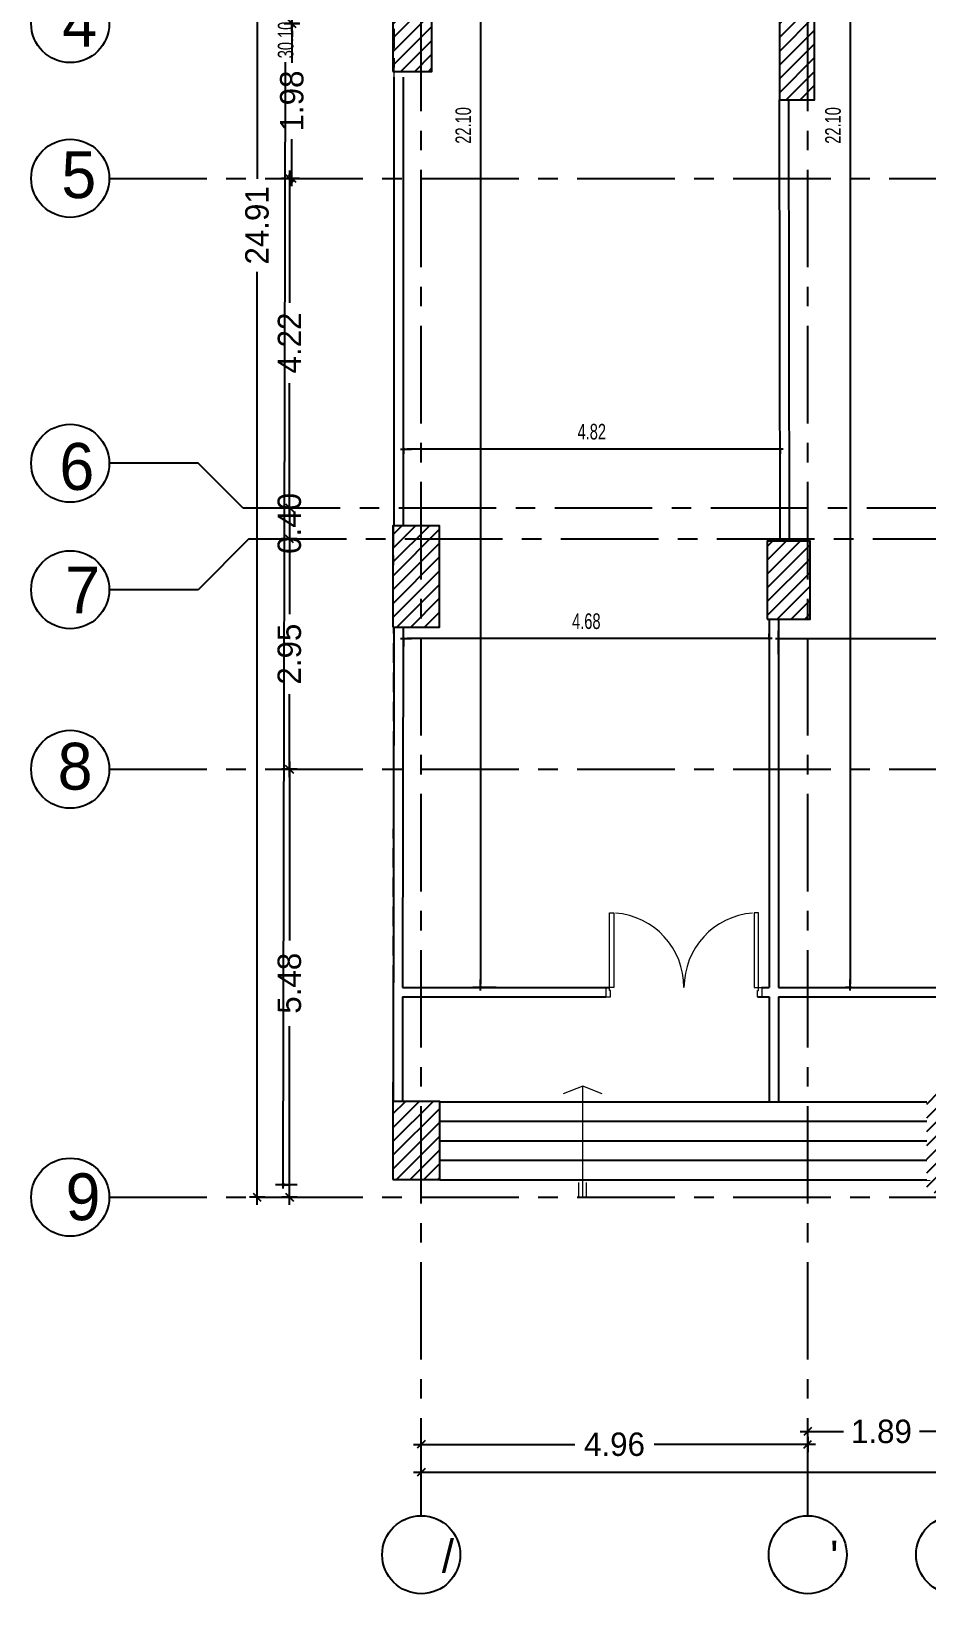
# Model space of a CAD drawing. Header units: inches. Extents: x 124 to 233, y 255 to 558.
# Drawn here: x 191.2 to 202.68, y 260.75 to 280.78 of the extents above; entities that cross this region are included whole.
import ezdxf

# ---------------------------------------------------------------- set-up
doc = ezdxf.new("R2010")
doc.units = ezdxf.units.IN
doc.header["$MEASUREMENT"] = 0
doc.linetypes.add('CENTER', pattern=[2, 1.25, -0.25, 0.25, -0.25])
doc.linetypes.add('DASHED2', pattern=[0.375, 0.25, -0.125])
doc.layers.get('Defpoints').update_dxf_attribs({"lineweight": 15})
for name, color, linetype, lineweight in [('--stairs', 3, 'Continuous', 15), ('A-DOOR-INTR', 2, 'Continuous', 15), ('A-FLOR-STRS', 4, 'Continuous', 15), ('A-WALL', 7, 'Continuous', 15), ('COL1', 2, 'Continuous', 15)]:
    doc.layers.add(name, color=color, linetype=linetype, lineweight=lineweight)
for name, color, linetype in [('0-Axes', 1, 'CENTER'), ('0-Beams', 2, 'Continuous'), ('0-Columns', 6, 'Continuous'), ('0-Dimensions', 2, 'Continuous'), ('0-Hatch', 8, 'Continuous'), ('0-Text 25', 3, 'Continuous')]:
    doc.layers.add(name, color=color, linetype=linetype)
doc.styles.add('SOSA', font='xarab.shx', dxfattribs={"height": 3})
doc.styles.add('xarab', font='xarab.shx', dxfattribs={"width": 0.7})
doc.styles.add('XARB', font='xarab.shx')
doc.dimstyles.new('ARAB', dxfattribs={"dimtxt": 0.2, "dimasz": 0.04, "dimexe": 0.1, "dimexo": 0.2, "dimgap": 0.09, "dimtad": 1, "dimzin": 0, "dimdsep": 46, "dimtxsty": 'xarab', "dimblk1": 'DOT', "dimblk2": 'DOT', "dimsah": 1, "dimcen": 0.09, "dimclrd": 3, "dimclre": 2, "dimclrt": 2, "dimadec": 0, "dimazin": 0, "dimtfac": 1, "dimtmove": 2, "dimatfit": 3, "dimldrblk": 'DOT', "dimfxl": 0, "dimtolj": 1, "dimtzin": 0, "dimarcsym": 0})
doc.dimstyles.new('eslam1-100', dxfattribs={"dimtxt": 0.175, "dimasz": 0.07, "dimexe": 0.1, "dimexo": 0.1, "dimgap": 0.1, "dimtad": 0, "dimzin": 1, "dimdsep": 46, "dimtxsty": 'XARB', "dimblk": 'TK', "dimcen": 0.1, "dimdle": 0.2, "dimclrd": 1, "dimclre": 2, "dimclrt": 2, "dimazin": 0, "dimtfac": 4, "dimtix": 1, "dimtmove": 2, "dimatfit": 3, "dimldrblk": 'ARCHTICK', "dimfxl": 0, "dimtolj": 1, "dimlwd": -1, "dimlwe": -1, "dimarcsym": 0})

# ---------------------------------------------------------------- blocks, each defined once
blk = doc.blocks.new('D200-12')
at = {"layer": 'A-DOOR-INTR'}
for points in [[(0.044, -0.12), (0, -0.12), (0, 0), (0.056, 0), (0.056, -0.08)], [(0.056, -0.08), (0.044, -0.08), (0.044, -0.12)], [(1.956, -0.12), (2, -0.12), (2, 0), (1.944, 0), (1.944, -0.08)], [(1.944, -0.08), (1.956, -0.08), (1.956, -0.12)]]:
    blk.add_lwpolyline(points, dxfattribs=at)
for points in [[(0.1, -0.12), (0.044, -0.12), (0.044, -1.076), (0.1, -1.076)], [(1.9, -0.12), (1.956, -0.12), (1.956, -1.076), (1.9, -1.076)]]:
    blk.add_lwpolyline(points, close=True, dxfattribs=at)
for centre, start, end in [((0.044, -0.12), 274.5521, 0), ((1.956, -0.12), 180, 265.4479)]:
    blk.add_arc(centre, 0.956, start, end, dxfattribs=at)
blk = doc.blocks.new('DOT')
for p, q in [((0.99, 0), (-2.52, 0)), ((0, 0), (0, 1.5)), ((0, 0), (0, -1.5))]:
    blk.add_line(p, q)
at = {"const_width": 0.5}
blk.add_lwpolyline([(-0.25, 0, 1), (0.25, 0, 1)], format="xyb", close=True, dxfattribs=at)
blk = doc.blocks.new('*D334')
at = {"color": 2, "lineweight": -2}
for p, q in [((194.677, 296.144), (194.397, 296.145)), ((194.611, 265.992), (194.331, 265.992))]:
    blk.add_line(p, q, dxfattribs=at)
at = {"color": 3, "lineweight": -2}
for p, q in [((194.497, 296.095), (194.464, 280.947)), ((194.431, 266.042), (194.462, 280.379))]:
    blk.add_line(p, q, dxfattribs=at)
at = {"layer": 'Defpoints', "color": 0}
for p in [(194.497, 296.145), (195.915, 296.142, 0), (195.849, 265.989, 0)]:
    blk.add_point(p, dxfattribs=at)
at = {"color": 3, "lineweight": -2, "xscale": 0.05, "yscale": 0.05, "zscale": 0.05}
for p, rotation in [((194.497, 296.145), 89.87494342817592), ((194.431, 265.992), 269.8749434281759)]:
    blk.add_blockref('DOT', p, dxfattribs=dict(at, rotation=rotation))
at = {"color": 2, "insert": (194.463, 280.663), "char_height": 0.2, "attachment_point": 5, "rotation": 89.8749, "style": 'xarab'}
blk.add_mtext('\\A1;30.10', dxfattribs=at)
blk = doc.blocks.new('ground columns')
at = {"layer": '0-Columns'}
for points in [[(234559.016, 48671.347), (234559.516, 48671.347), (234559.516, 48672.697), (234559.016, 48672.697)], [(234563.972, 48670.986), (234564.422, 48670.986), (234564.422, 48672.636), (234563.972, 48672.636)], [(234559.014, 48664.227), (234559.614, 48664.227), (234559.614, 48665.527), (234559.014, 48665.527)], [(234563.814, 48664.33), (234564.364, 48664.33), (234564.364, 48665.33), (234563.814, 48665.33)], [(234559.016, 48657.146), (234559.616, 48657.146), (234559.616, 48658.146), (234559.016, 48658.146)]]:
    blk.add_lwpolyline(points, close=True, dxfattribs=at)
blk = doc.blocks.new('*D345')
at = {"layer": '0-Dimensions', "color": 2, "lineweight": -2}
for p, q in [((201.501, 290.616), (201.801, 290.616)), ((201.501, 268.521), (201.801, 268.521))]:
    blk.add_line(p, q, dxfattribs=at)
at = {"layer": '0-Dimensions', "color": 3, "lineweight": -2}
blk.add_line((201.701, 290.576), (201.701, 268.561), dxfattribs=at)
at = {"layer": 'Defpoints', "color": 0}
for p in [(200.902, 290.616, 0), (200.78, 268.521, 0), (201.701, 268.521)]:
    blk.add_point(p, dxfattribs=at)
at = {"layer": '0-Dimensions', "color": 3, "lineweight": -2, "xscale": 0.04, "yscale": 0.04, "zscale": 0.04}
for p, rotation in [((201.701, 290.616), 90), ((201.701, 268.521), 270)]:
    blk.add_blockref('DOT', p, dxfattribs=dict(at, rotation=rotation))
at = {"layer": '0-Dimensions', "color": 2, "insert": (201.48, 279.568), "char_height": 0.2, "attachment_point": 5, "rotation": 90, "style": 'xarab'}
blk.add_mtext('\\A1;22.10', dxfattribs=at)
blk = doc.blocks.new('*D336')
at = {"layer": '0-Dimensions', "color": 2, "lineweight": -2}
for p, q in [((200.78, 272.792), (200.78, 273.092)), ((208.805, 272.792), (208.805, 273.092))]:
    blk.add_line(p, q, dxfattribs=at)
at = {"layer": '0-Dimensions', "color": 3, "lineweight": -2}
blk.add_line((200.82, 272.992), (208.765, 272.992), dxfattribs=at)
at = {"layer": 'Defpoints', "color": 0}
for p in [(208.805, 272.992), (200.78, 268.653, 0), (208.805, 268.653, 0)]:
    blk.add_point(p, dxfattribs=at)
at = {"layer": '0-Dimensions', "color": 3, "lineweight": -2, "xscale": 0.04, "yscale": 0.04, "zscale": 0.04, "rotation": 180}
blk.add_blockref('DOT', (200.78, 272.992), dxfattribs=at)
at = {"layer": '0-Dimensions', "color": 3, "lineweight": -2, "xscale": 0.04, "yscale": 0.04, "zscale": 0.04}
blk.add_blockref('DOT', (208.805, 272.992), dxfattribs=at)
at = {"layer": '0-Dimensions', "color": 2, "insert": (204.792, 273.212), "char_height": 0.2, "attachment_point": 5, "style": 'xarab'}
blk.add_mtext('\\A1;8.03', dxfattribs=at)
blk = doc.blocks.new('*D349')
at = {"layer": '0-Dimensions', "color": 2, "lineweight": -2}
for p, q in [((195.975, 275.221), (195.975, 275.521)), ((200.8, 275.221), (200.8, 275.521))]:
    blk.add_line(p, q, dxfattribs=at)
at = {"layer": '0-Dimensions', "color": 3, "lineweight": -2}
blk.add_line((200.76, 275.421), (196.015, 275.421), dxfattribs=at)
at = {"layer": 'Defpoints', "color": 0}
for p in [(195.975, 275.421), (195.975, 274.438, 0), (200.8, 274.241, 0)]:
    blk.add_point(p, dxfattribs=at)
at = {"layer": '0-Dimensions', "color": 3, "lineweight": -2, "xscale": 0.04, "yscale": 0.04, "zscale": 0.04, "rotation": 180}
blk.add_blockref('DOT', (195.975, 275.421), dxfattribs=at)
at = {"layer": '0-Dimensions', "color": 3, "lineweight": -2, "xscale": 0.04, "yscale": 0.04, "zscale": 0.04}
blk.add_blockref('DOT', (200.8, 275.421), dxfattribs=at)
at = {"layer": '0-Dimensions', "color": 2, "insert": (198.387, 275.642), "char_height": 0.2, "attachment_point": 5, "style": 'xarab'}
blk.add_mtext('\\A1;4.82', dxfattribs=at)
blk = doc.blocks.new('*D339')
at = {"layer": '0-Dimensions', "color": 2, "lineweight": -2}
for p, q in [((195.975, 272.992), (195.975, 272.892)), ((200.66, 273.041), (200.66, 272.892))]:
    blk.add_line(p, q, dxfattribs=at)
at = {"layer": '0-Dimensions', "color": 3, "lineweight": -2}
blk.add_line((200.62, 272.992), (196.015, 272.992), dxfattribs=at)
at = {"layer": 'Defpoints', "color": 0}
for p in [(200.66, 273.241, 0), (195.975, 273.138, 0), (195.975, 272.992)]:
    blk.add_point(p, dxfattribs=at)
at = {"layer": '0-Dimensions', "color": 3, "lineweight": -2, "xscale": 0.04, "yscale": 0.04, "zscale": 0.04, "rotation": 180}
blk.add_blockref('DOT', (195.975, 272.992), dxfattribs=at)
at = {"layer": '0-Dimensions', "color": 3, "lineweight": -2, "xscale": 0.04, "yscale": 0.04, "zscale": 0.04}
blk.add_blockref('DOT', (200.66, 272.992), dxfattribs=at)
at = {"layer": '0-Dimensions', "color": 2, "insert": (198.317, 273.213), "char_height": 0.2, "attachment_point": 5, "style": 'xarab'}
blk.add_mtext('\\A1;4.68', dxfattribs=at)
blk = doc.blocks.new('TK')
for p, q in [((1.41, 0), (-1.41, 0)), ((-0.71, -0.71), (0.71, 0.71)), ((0, 1.41), (0, -1.41))]:
    blk.add_line(p, q)
blk = doc.blocks.new('*D234')
at = {"layer": '0-Dimensions', "color": 2}
for p, q in [((191.883, 251.254), (191.883, 251.454)), ((223.641, 251.254), (223.641, 251.454))]:
    blk.add_line(p, q, dxfattribs=at)
at = {"layer": '0-Dimensions', "color": 1}
for p, q in [((191.953, 251.354), (207.119, 251.354)), ((223.571, 251.354), (208.405, 251.354))]:
    blk.add_line(p, q, dxfattribs=at)
at = {"layer": 'Defpoints', "color": 0}
for p in [(191.883, 251.354), (191.883, 251.051), (223.641, 251.051)]:
    blk.add_point(p, dxfattribs=at)
at = {"layer": '0-Dimensions', "color": 1, "xscale": 0.07, "yscale": 0.07, "zscale": 0.07, "rotation": 180}
blk.add_blockref('TK', (191.883, 251.354), dxfattribs=at)
at = {"layer": '0-Dimensions', "color": 1, "xscale": 0.07, "yscale": 0.07, "zscale": 0.07}
blk.add_blockref('TK', (223.641, 251.354), dxfattribs=at)
at = {"layer": '0-Dimensions', "color": 2, "insert": (207.762, 251.354), "char_height": 0.3, "attachment_point": 5, "style": 'XARB'}
blk.add_mtext('\\A1;31.76', dxfattribs=at)
blk = doc.blocks.new('_ArchTick')
at = {"color": 0, "linetype": 'ByBlock', "const_width": 0.15}
blk.add_lwpolyline([(-0.5, -0.5), (0.5, 0.5)], dxfattribs=at)
blk = doc.blocks.new('*D235')
at = {"layer": '0-Dimensions', "color": 2}
for p, q in [((191.883, 251.711), (191.883, 251.811)), ((196.839, 251.711), (196.839, 251.811))]:
    blk.add_line(p, q, dxfattribs=at)
at = {"layer": '0-Dimensions', "color": 1}
for p, q in [((191.953, 251.711), (193.853, 251.711)), ((196.769, 251.711), (194.869, 251.711))]:
    blk.add_line(p, q, dxfattribs=at)
at = {"layer": 'Defpoints', "color": 0}
for p in [(191.883, 251.711), (196.839, 251.711), (196.839, 251.711)]:
    blk.add_point(p, dxfattribs=at)
at = {"layer": '0-Dimensions', "color": 1, "xscale": 0.07, "yscale": 0.07, "zscale": 0.07, "rotation": 180}
blk.add_blockref('TK', (191.883, 251.711), dxfattribs=at)
at = {"layer": '0-Dimensions', "color": 1, "xscale": 0.07, "yscale": 0.07, "zscale": 0.07}
blk.add_blockref('TK', (196.839, 251.711), dxfattribs=at)
at = {"layer": '0-Dimensions', "color": 2, "insert": (194.361, 251.711), "char_height": 0.3, "attachment_point": 5, "style": 'XARB'}
blk.add_mtext('\\A1;4.96', dxfattribs=at)
blk = doc.blocks.new('*D236')
at = {"layer": '0-Dimensions', "color": 2}
for p, q in [((196.839, 251.876), (196.839, 251.976)), ((198.727, 251.811), (198.727, 251.976))]:
    blk.add_line(p, q, dxfattribs=at)
at = {"layer": '0-Dimensions', "color": 1}
for p, q in [((196.909, 251.876), (197.296, 251.876)), ((198.657, 251.876), (198.27, 251.876))]:
    blk.add_line(p, q, dxfattribs=at)
at = {"layer": 'Defpoints', "color": 0}
for p in [(196.839, 251.876), (198.727, 251.876), (198.727, 251.711)]:
    blk.add_point(p, dxfattribs=at)
at = {"layer": '0-Dimensions', "color": 1, "xscale": 0.07, "yscale": 0.07, "zscale": 0.07, "rotation": 180}
blk.add_blockref('TK', (196.839, 251.876), dxfattribs=at)
at = {"layer": '0-Dimensions', "color": 1, "xscale": 0.07, "yscale": 0.07, "zscale": 0.07}
blk.add_blockref('TK', (198.727, 251.876), dxfattribs=at)
at = {"layer": '0-Dimensions', "color": 2, "insert": (197.783, 251.876), "char_height": 0.3, "attachment_point": 5, "style": 'XARB'}
blk.add_mtext('\\A1;1.89', dxfattribs=at)
blk = doc.blocks.new('*D217')
at = {"layer": '0-Dimensions', "color": 2}
for p, q in [((189.779, 279.79), (189.879, 279.79)), ((189.779, 254.879), (189.879, 254.879))]:
    blk.add_line(p, q, dxfattribs=at)
at = {"layer": '0-Dimensions', "color": 1}
for p, q in [((189.779, 279.72), (189.779, 267.931)), ((189.779, 254.949), (189.779, 266.738))]:
    blk.add_line(p, q, dxfattribs=at)
at = {"layer": 'Defpoints', "color": 0}
for p in [(189.779, 279.79), (189.779, 279.79), (189.779, 254.879)]:
    blk.add_point(p, dxfattribs=at)
at = {"layer": '0-Dimensions', "color": 1, "xscale": 0.07, "yscale": 0.07, "zscale": 0.07}
for p, rotation in [((189.779, 279.79), 90), ((189.779, 254.879), 270)]:
    blk.add_blockref('TK', p, dxfattribs=dict(at, rotation=rotation))
at = {"layer": '0-Dimensions', "color": 2, "insert": (189.779, 267.334), "char_height": 0.3, "attachment_point": 5, "rotation": 90, "style": 'XARB'}
blk.add_mtext('\\A1;24.91', dxfattribs=at)
blk = doc.blocks.new('*D220')
at = {"layer": '0-Dimensions', "color": 2}
for p, q in [((190.225, 271.466), (190.325, 271.466)), ((190.225, 269.92), (190.325, 269.92))]:
    blk.add_line(p, q, dxfattribs=at)
at = {"layer": '0-Dimensions', "color": 1}
for p, q in [((190.225, 271.396), (190.225, 271.19)), ((190.225, 269.99), (190.225, 270.196))]:
    blk.add_line(p, q, dxfattribs=at)
at = {"layer": 'Defpoints', "color": 0}
for p in [(190.225, 271.466), (190.225, 269.92), (190.225, 269.92)]:
    blk.add_point(p, dxfattribs=at)
at = {"layer": '0-Dimensions', "color": 1, "xscale": 0.07, "yscale": 0.07, "zscale": 0.07}
for p, rotation in [((190.225, 271.466), 90), ((190.225, 269.92), 270)]:
    blk.add_blockref('TK', p, dxfattribs=dict(at, rotation=rotation))
at = {"layer": '0-Dimensions', "color": 2, "insert": (190.225, 270.693), "char_height": 0.3, "attachment_point": 5, "rotation": 90, "style": 'XARB'}
blk.add_mtext('\\A1;1.55', dxfattribs=at)
blk = doc.blocks.new('*D221')
at = {"layer": '0-Dimensions', "color": 2}
for p, q in [((190.225, 269.92), (190.325, 269.92)), ((190.225, 267.937), (190.325, 267.937))]:
    blk.add_line(p, q, dxfattribs=at)
at = {"layer": '0-Dimensions', "color": 1}
for p, q in [((190.225, 269.85), (190.225, 269.417)), ((190.225, 268.007), (190.225, 268.44))]:
    blk.add_line(p, q, dxfattribs=at)
at = {"layer": 'Defpoints', "color": 0}
for p in [(190.225, 269.92), (190.225, 267.937), (190.225, 267.937)]:
    blk.add_point(p, dxfattribs=at)
at = {"layer": '0-Dimensions', "color": 1, "xscale": 0.07, "yscale": 0.07, "zscale": 0.07}
for p, rotation in [((190.225, 269.92), 90), ((190.225, 267.937), 270)]:
    blk.add_blockref('TK', p, dxfattribs=dict(at, rotation=rotation))
at = {"layer": '0-Dimensions', "color": 2, "insert": (190.225, 268.928), "char_height": 0.3, "attachment_point": 5, "rotation": 90, "style": 'XARB'}
blk.add_mtext('\\A1;1.98', dxfattribs=at)
blk = doc.blocks.new('*D222')
at = {"layer": '0-Dimensions', "color": 2}
for p, q in [((190.194, 267.937), (190.094, 267.937)), ((190.161, 263.716), (190.294, 263.716))]:
    blk.add_line(p, q, dxfattribs=at)
at = {"layer": '0-Dimensions', "color": 1}
for p, q in [((190.194, 267.867), (190.194, 266.341)), ((190.194, 263.786), (190.194, 265.312))]:
    blk.add_line(p, q, dxfattribs=at)
at = {"layer": 'Defpoints', "color": 0}
for p in [(190.225, 267.937), (190.061, 263.716), (190.194, 263.716)]:
    blk.add_point(p, dxfattribs=at)
at = {"layer": '0-Dimensions', "color": 1, "xscale": 0.07, "yscale": 0.07, "zscale": 0.07}
for p, rotation in [((190.194, 267.937), 90), ((190.194, 263.716), 270)]:
    blk.add_blockref('TK', p, dxfattribs=dict(at, rotation=rotation))
at = {"layer": '0-Dimensions', "color": 2, "insert": (190.194, 265.827), "char_height": 0.3, "attachment_point": 5, "rotation": 90, "style": 'XARB'}
blk.add_mtext('\\A1;4.22', dxfattribs=at)
blk = doc.blocks.new('*D223')
at = {"layer": '0-Dimensions', "color": 1}
for p, q in [((190.194, 263.786), (190.194, 263.856)), ((190.194, 263.716), (190.194, 263.315)), ((190.194, 263.245), (190.194, 263.175))]:
    blk.add_line(p, q, dxfattribs=at)
at = {"layer": '0-Dimensions', "color": 2}
for p, q in [((190.194, 263.716), (190.294, 263.716)), ((190.294, 263.315), (190.094, 263.315))]:
    blk.add_line(p, q, dxfattribs=at)
at = {"layer": 'Defpoints', "color": 0}
for p in [(190.194, 263.716), (190.194, 263.315), (190.844, 263.315)]:
    blk.add_point(p, dxfattribs=at)
at = {"layer": '0-Dimensions', "color": 1, "xscale": 0.07, "yscale": 0.07, "zscale": 0.07}
for p, rotation in [((190.194, 263.716), 270), ((190.194, 263.315), 90)]:
    blk.add_blockref('TK', p, dxfattribs=dict(at, rotation=rotation))
at = {"layer": '0-Dimensions', "color": 2, "insert": (190.194, 263.515), "char_height": 0.3, "attachment_point": 5, "rotation": 90, "style": 'XARB'}
blk.add_mtext('\\A1;0.40', dxfattribs=at)
blk = doc.blocks.new('*D224')
at = {"layer": '0-Dimensions', "color": 2}
for p, q in [((190.194, 263.315), (190.294, 263.315)), ((190.194, 260.363), (190.294, 260.363))]:
    blk.add_line(p, q, dxfattribs=at)
at = {"layer": '0-Dimensions', "color": 1}
for p, q in [((190.194, 263.245), (190.194, 262.351)), ((190.194, 260.433), (190.194, 261.327))]:
    blk.add_line(p, q, dxfattribs=at)
at = {"layer": 'Defpoints', "color": 0}
for p in [(190.194, 263.315), (190.194, 260.363), (190.194, 260.363)]:
    blk.add_point(p, dxfattribs=at)
at = {"layer": '0-Dimensions', "color": 1, "xscale": 0.07, "yscale": 0.07, "zscale": 0.07}
for p, rotation in [((190.194, 263.315), 90), ((190.194, 260.363), 270)]:
    blk.add_blockref('TK', p, dxfattribs=dict(at, rotation=rotation))
at = {"layer": '0-Dimensions', "color": 2, "insert": (190.194, 261.839), "char_height": 0.3, "attachment_point": 5, "rotation": 90, "style": 'XARB'}
blk.add_mtext('\\A1;2.95', dxfattribs=at)
blk = doc.blocks.new('*D225')
at = {"layer": '0-Dimensions', "color": 2}
for p, q in [((190.194, 260.363), (190.294, 260.363)), ((190.194, 254.879), (190.294, 254.879))]:
    blk.add_line(p, q, dxfattribs=at)
at = {"layer": '0-Dimensions', "color": 1}
for p, q in [((190.194, 260.293), (190.194, 258.169)), ((190.194, 254.949), (190.194, 257.072))]:
    blk.add_line(p, q, dxfattribs=at)
at = {"layer": 'Defpoints', "color": 0}
for p in [(190.194, 260.363), (190.194, 254.879), (190.194, 254.879)]:
    blk.add_point(p, dxfattribs=at)
at = {"layer": '0-Dimensions', "color": 1, "xscale": 0.07, "yscale": 0.07, "zscale": 0.07}
for p, rotation in [((190.194, 260.363), 90), ((190.194, 254.879), 270)]:
    blk.add_blockref('TK', p, dxfattribs=dict(at, rotation=rotation))
at = {"layer": '0-Dimensions', "color": 2, "insert": (190.194, 257.621), "char_height": 0.3, "attachment_point": 5, "rotation": 90, "style": 'XARB'}
blk.add_mtext('\\A1;5.48', dxfattribs=at)
blk = doc.blocks.new('*D868')
at = {"layer": '0-Dimensions', "color": 2, "lineweight": -2}
for p, q in [((197.161, 290.616), (196.861, 290.616)), ((197.161, 268.521), (196.861, 268.521))]:
    blk.add_line(p, q, dxfattribs=at)
at = {"layer": '0-Dimensions', "color": 3, "lineweight": -2}
blk.add_line((196.961, 290.576), (196.961, 268.561), dxfattribs=at)
at = {"layer": 'Defpoints', "color": 0}
for p in [(200.782, 290.616, 0), (196.961, 268.521), (200.66, 268.521, 0)]:
    blk.add_point(p, dxfattribs=at)
at = {"layer": '0-Dimensions', "color": 3, "lineweight": -2, "xscale": 0.04, "yscale": 0.04, "zscale": 0.04}
for p, rotation in [((196.961, 290.616), 90), ((196.961, 268.521), 270)]:
    blk.add_blockref('DOT', p, dxfattribs=dict(at, rotation=rotation))
at = {"layer": '0-Dimensions', "color": 2, "insert": (196.74, 279.568), "char_height": 0.2, "attachment_point": 5, "rotation": 90, "style": 'xarab'}
blk.add_mtext('\\A1;22.10', dxfattribs=at)
blk = doc.blocks.new('dsdsa')
at = {"layer": '0-Axes'}
for p, q in [((191.883, 250.797, 0), (191.883, 287.013, 0)), ((196.839, 250.797, 0), (196.839, 287.013, 0)), ((187.883, 267.937, 0), (227.641, 267.937, 0)), ((189.025, 264.285, 0), (187.883, 264.285, 0)), ((189.595, 263.716, 0), (189.025, 264.285, 0)), ((189.595, 263.716, 0), (225.93, 263.716, 0)), ((189.675, 263.315, 0), (189.025, 262.665, 0)), ((189.675, 263.315, 0), (225.849, 263.315, 0)), ((189.025, 262.665, 0), (187.883, 262.665, 0)), ((187.883, 260.363, 0), (227.641, 260.363, 0)), ((187.883, 254.879, 0), (227.641, 254.879, 0))]:
    blk.add_line(p, q, dxfattribs=at)
at = {"layer": '0-Text 25'}
for centre in [(187.383, 269.92, 0), (187.383, 267.937, 0), (187.383, 264.285, 0), (187.383, 262.665, 0), (187.383, 260.363, 0), (187.383, 254.879, 0), (191.883, 250.297, 0), (196.839, 250.297, 0), (198.727, 250.297, 0)]:
    blk.add_circle(centre, 0.5, dxfattribs=at)
at = {"layer": '0-Text 25', "style": 'SOSA'}
for s, height, p in [('4', 0.601, (187.28, 269.626, 0)), ('5', 0.601, (187.27, 267.684, 0)), ('6', 0.601, (187.245, 263.944, 0)), ('7', 0.601, (187.319, 262.361, 0)), ('8', 0.601, (187.222, 260.102, 0)), ('9', 0.601, (187.324, 254.584, 0)), ('/', 0.421, (192.147, 250.068, 0)), ("'", 0.421, (197.125, 250.056, 0))]:
    blk.add_text(s, height=height, dxfattribs=at).set_placement(p)
at = {"layer": '0-Dimensions'}
for base, p1, p2, picture, middle in [((189.779, 279.79, 0), (189.779, 254.879, 0), (189.779, 279.79, 0), '*D217', (189.779, 267.334, 0)), ((190.225, 269.92, 0), (190.225, 271.466, 0), (190.225, 269.92, 0), '*D220', (190.225, 270.693, 0)), ((190.225, 267.937, 0), (190.225, 269.92, 0), (190.225, 267.937, 0), '*D221', (190.225, 268.928, 0)), ((190.194, 263.716, 0), (190.225, 267.937, 0), (190.061, 263.716, 0), '*D222', (190.194, 265.827, 0)), ((190.194, 263.315, 0), (190.194, 263.716, 0), (190.844, 263.315, 0), '*D223', (190.194, 263.515, 0)), ((190.194, 260.363, 0), (190.194, 263.315, 0), (190.194, 260.363, 0), '*D224', (190.194, 261.839, 0)), ((190.194, 254.879, 0), (190.194, 260.363, 0), (190.194, 254.879, 0), '*D225', (190.194, 257.621, 0))]:
    dim = blk.add_linear_dim(base=base, p1=p1, p2=p2, angle=90, dimstyle='eslam1-100', override={"dimtxt": 0.3}, dxfattribs=at)
    dim.commit()
    dim.dimension.update_dxf_attribs({"geometry": picture, "text_midpoint": middle})
for base, p1, p2, picture, middle in [((198.727, 251.876, 0), (196.839, 251.876, 0), (198.727, 251.711, 0), '*D236', (197.783, 251.876, 0)), ((196.839, 251.711, 0), (191.883, 251.711, 0), (196.839, 251.711, 0), '*D235', (194.361, 251.711, 0)), ((191.883, 251.354, 0), (223.641, 251.051, 0), (191.883, 251.051, 0), '*D234', (207.762, 251.354, 0))]:
    dim = blk.add_linear_dim(base=base, p1=p1, p2=p2, dimstyle='eslam1-100', override={"dimtxt": 0.3}, dxfattribs=at)
    dim.commit()
    dim.dimension.update_dxf_attribs({"geometry": picture, "text_midpoint": middle})

msp = doc.modelspace()

# ---------------------------------------------------------------- hatches: boundary and pattern name
at = {"layer": '0-Hatch'}
h = msp.add_hatch(dxfattribs=at)
h.set_pattern_fill('ANSI31', color=256)
h.set_pattern_definition([(45, (-296.07332, -304.73705), (-0.088388348, 0.088388348), [])])
h.paths.add_polyline_path([(221.945, 274.868), (222.245, 274.868), (222.245, 277.868), (221.945, 277.868)])
h.paths.add_polyline_path([(195.837, 266.056), (196.437, 266.056), (196.437, 267.056), (195.837, 267.056)])
h.paths.add_polyline_path([(202.681, 265.887), (203.131, 265.887), (203.131, 267.187), (202.681, 267.187)])
h.paths.add_polyline_path([(208.525, 265.923), (208.925, 265.923), (208.925, 267.123), (208.525, 267.123)])
h.paths.add_polyline_path([(214.032, 265.935), (214.482, 265.935), (214.482, 267.135), (214.032, 267.135)])
h.paths.add_polyline_path([(219.707, 265.959), (220.907, 265.959), (220.907, 266.409), (219.707, 266.409)])
h.paths.add_polyline_path([(227.145, 265.969), (227.595, 265.969), (227.595, 266.969), (227.145, 266.969)])
h.paths.add_polyline_path([(227.195, 273.102), (227.595, 273.105), (227.595, 274.405), (227.195, 274.405)])
h.paths.add_polyline_path([(219.789, 271.903), (219.789, 271.453), (220.989, 271.453), (220.989, 271.903)])
h.paths.add_polyline_path([(208.44, 268.988), (208.94, 268.988), (208.94, 270.388), (208.44, 270.388)])
h.paths.add_polyline_path([(200.635, 273.241), (201.185, 273.241), (201.185, 274.241), (200.635, 274.241)])
h.paths.add_polyline_path([(195.835, 273.138), (196.435, 273.138), (196.435, 274.438), (195.835, 274.438)])
h.paths.add_polyline_path([(227.195, 279.027), (227.595, 279.027), (227.595, 280.227), (227.195, 280.227)])
h.paths.add_polyline_path([(200.793, 279.897), (201.243, 279.897), (201.243, 281.547), (200.793, 281.547)])
h.paths.add_polyline_path([(195.837, 280.257), (196.337, 280.257), (196.337, 281.607), (195.837, 281.607)])
h.paths.add_polyline_path([(197.621, 285.13), (199.321, 285.13), (199.321, 285.73), (197.621, 285.73)])
h.paths.add_polyline_path([(195.837, 289.986), (196.337, 289.986), (196.337, 290.736), (195.837, 290.736)])
h.paths.add_polyline_path([(202.023, 290.018), (202.823, 290.018), (202.823, 290.768), (202.023, 290.768)])
h.paths.add_polyline_path([(208.483, 290.047), (209.283, 290.047), (209.283, 290.797), (208.483, 290.797)])
h.paths.add_polyline_path([(214.791, 290.073), (215.591, 290.073), (215.591, 290.823), (214.791, 290.823)])
h.paths.add_polyline_path([(221.166, 290.107), (221.966, 290.107), (221.966, 290.857), (221.166, 290.857)])
h.paths.add_polyline_path([(227.198, 290.132), (227.648, 290.132), (227.648, 290.882), (227.198, 290.882)])
h.paths.add_polyline_path([(225.166, 285.141), (226.816, 285.141), (226.816, 285.641), (225.166, 285.641)])
h.paths.add_polyline_path([(218.028, 282.688), (218.328, 282.688), (218.328, 285.888), (218.028, 285.888)])
h.paths.add_polyline_path([(215.054, 282.688), (215.354, 282.688), (215.354, 285.888), (215.054, 285.888)])
h.paths.add_polyline_path([(208.744, 282.556), (209.044, 282.556), (209.044, 285.756), (208.744, 285.756)])
h.paths.add_polyline_path([(205.852, 282.556), (206.152, 282.556), (206.152, 285.756), (205.852, 285.756)])
h.paths.add_polyline_path([(210.908, 280.918), (207.039, 280.918), (207.039, 274.806), (210.969, 274.806), (210.969, 275.106), (207.339, 275.106), (207.339, 280.618), (210.906, 280.618)])
h.paths.add_polyline_path([(215.161, 280.71), (215.161, 275.106), (213.223, 275.106), (213.223, 274.806), (215.461, 274.806), (215.461, 281.01), (213.313, 281.01), (213.313, 280.71)])
h.paths.add_polyline_path([(205.889, 280.418), (207.039, 280.418), (207.039, 280.918), (205.889, 280.918)])
h.paths.add_polyline_path([(219.129, 274.91), (219.429, 274.91), (219.429, 281.01), (219.129, 281.01)])
h.paths.add_polyline_path([(213.998, 269.182), (214.498, 269.182), (214.498, 270.382), (213.998, 270.382)])

# ---------------------------------------------------------------- linework, layer by layer
at = {"layer": '0-Beams'}
for p, q in [((195.855, 274.438, 0), (195.855, 280.188, 0)), ((195.975, 274.438, 0), (195.975, 280.188, 0)), ((200.8, 274.241, 0), (200.793, 279.897, 0)), ((200.92, 274.241, 0), (200.913, 279.897, 0)), ((200.66, 273.241, 0), (200.66, 268.521, 0)), ((200.78, 273.241, 0), (200.78, 268.521, 0)), ((195.843, 267.056, 0), (195.855, 273.138, 0)), ((195.966, 268.52, 0), (195.975, 273.138, 0)), ((195.962, 268.52, 0), (198.613, 268.521, 0)), ((195.962, 268.4, 0), (198.569, 268.401, 0)), ((195.963, 267.056, 0), (195.965, 268.4, 0)), ((200.513, 268.401, 0), (200.66, 268.401, 0)), ((200.564, 268.521, 0), (200.66, 268.521, 0)), ((200.66, 268.401, 0), (200.66, 267.056, 0)), ((200.66, 268.401, 0), (200.66, 267.056, 0)), ((200.78, 268.521, 0), (203.705, 268.521, 0)), ((200.78, 268.401, 0), (200.78, 267.056, 0)), ((200.78, 268.401, 0), (200.78, 267.056, 0)), ((200.78, 268.401, 0), (203.716, 268.401, 0))]:
    msp.add_line(p, q, dxfattribs=at)
at = {"layer": '0-Beams', "elevation": 0}
for points in [[(196.437, 267.056), (202.681, 267.056)], [(196.437, 266.806), (202.681, 266.806)], [(196.437, 266.556), (202.681, 266.556)], [(196.437, 266.306), (202.681, 266.306)], [(196.437, 266.056), (202.681, 266.056)]]:
    msp.add_lwpolyline(points, dxfattribs=at)
at = {"layer": 'A-FLOR-STRS', "elevation": 0}
for points in [[(198.52, 267.155), (198.27, 267.255), (198.02, 267.155)], [(198.27, 265.82), (198.27, 267.255)], [(198.22, 265.82), (198.22, 266.02)], [(198.32, 265.82), (198.32, 266.02)]]:
    msp.add_lwpolyline(points, dxfattribs=at)
at = {"layer": 'COL1', "linetype": 'DASHED2', "elevation": 0}
for points in [[(195.838, 267.056), (195.876, 296.139)], [(213.223, 266.025), (195.837, 266.056)]]:
    msp.add_lwpolyline(points, dxfattribs=at)

# ---------------------------------------------------------------- block references
at = {"layer": '--stairs'}
msp.add_blockref('dsdsa', (4.317, 10.953, 0), dxfattribs=at)
at = {"layer": '0-Columns'}
msp.add_blockref('ground columns', (-234363.179, -48391.089, 0), dxfattribs=at)
at = {"layer": 'A-WALL', "rotation": 180}
msp.add_blockref('D200-12', (200.569, 268.401, 0), dxfattribs=at)

# ---------------------------------------------------------------- dimensions: what is measured, and where the dimension line sits
dim = msp.add_linear_dim(base=(194.497, 296.145, 0), p1=(195.849, 265.989, 0), p2=(195.915, 296.142, 0), angle=89.8749, text='30.10', dimstyle='ARAB', override={"dimasz": 0.05, "dimfxl": 0.18, "dimfxlon": 1})
dim.commit()
dim.dimension.update_dxf_attribs({"geometry": '*D334', "text_midpoint": (194.463, 280.663, 0), "dimtype": 161})
at = {"layer": '0-Dimensions'}
for base, p1, p2, picture, middle in [((196.9613, 268.5208), (200.7816, 290.616, 0), (200.6597, 268.5208, 0), '*D868', (196.7405, 279.5684)), ((201.7011, 268.5208), (200.9016, 290.616, 0), (200.7797, 268.5208, 0), '*D345', (201.4803, 279.5684))]:
    dim = msp.add_linear_dim(base=base, p1=p1, p2=p2, angle=90, dimstyle='ARAB', dxfattribs=at)
    dim.commit()
    dim.dimension.update_dxf_attribs({"geometry": picture, "text_midpoint": middle})
for base, p1, p2, picture, middle in [((195.9753, 275.4212), (200.7996, 274.241, 0), (195.9753, 274.4382, 0), '*D349', (198.3875, 275.642)), ((195.9752, 272.9917), (200.6597, 273.241, 0), (195.9752, 273.1382, 0), '*D339', (198.3175, 273.2128)), ((208.8048, 272.9917), (200.7797, 268.6535, 0), (208.8048, 268.6535, 0), '*D336', (204.7923, 273.2125))]:
    dim = msp.add_linear_dim(base=base, p1=p1, p2=p2, dimstyle='ARAB', dxfattribs=at)
    dim.commit()
    dim.dimension.update_dxf_attribs({"geometry": picture, "text_midpoint": middle})

doc.saveas('drawing.dxf')
